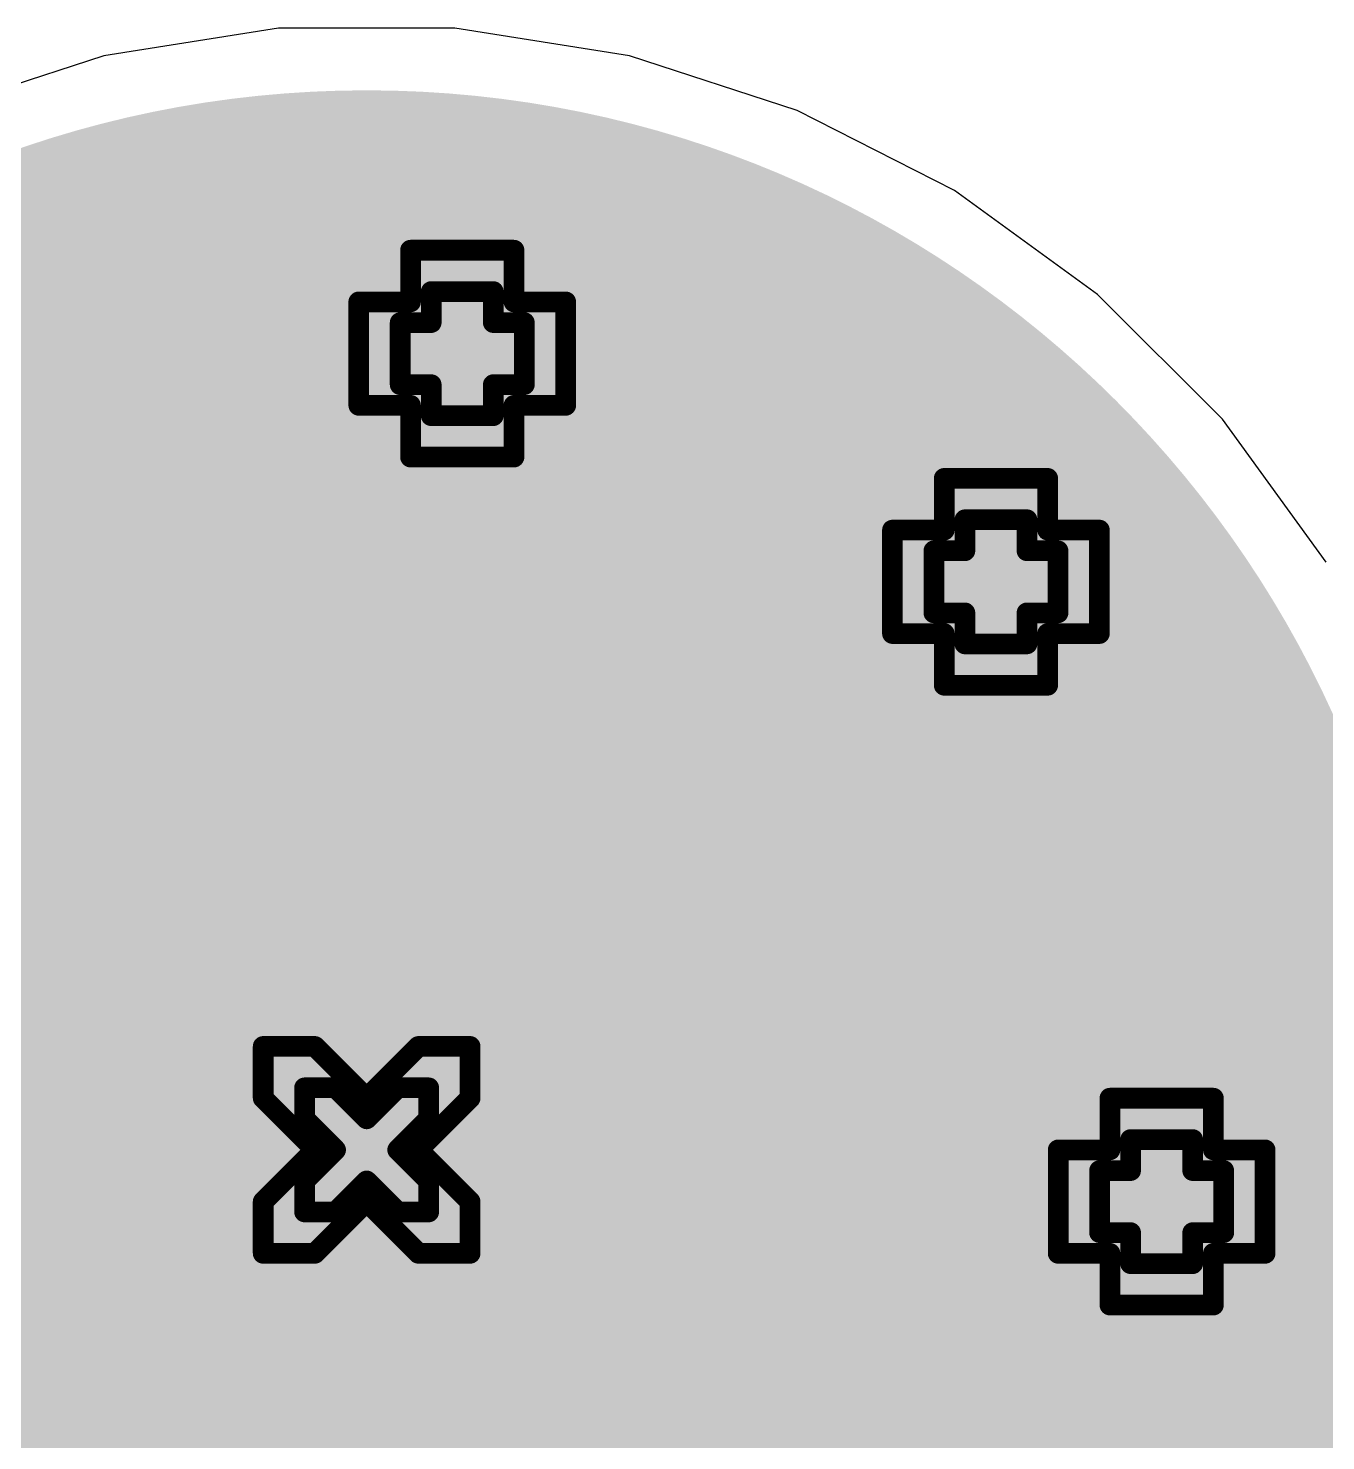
# Model space of a CAD drawing. Header units: inches. Extents: x -4 to 5258, y -4 to 5281.
# Drawn here: x -0.831 to 2.354, y -0.714 to 2.754 of the extents above; entities that cross this region are included whole.
import ezdxf

# ---------------------------------------------------------------- set-up
doc = ezdxf.new("R2010")
doc.units = ezdxf.units.IN
for name, color, linetype in [('Bottom Layer', 5, 'Continuous'), ('Bottom Solder', 6, 'Continuous'), ('Drill Drawing', 1, 'Continuous'), ('Layer 1', 16, 'Continuous'), ('Layer 2', 76, 'Continuous'), ('Multi-Layer', 9, 'Continuous'), ('Pad Holes', 156, 'Continuous'), ('Top Layer', 1, 'Continuous'), ('Top Solder', 216, 'Continuous'), ('Via Holes', 16, 'Continuous')]:
    doc.layers.add(name, color=color, linetype=linetype)

msp = doc.modelspace()

# ---------------------------------------------------------------- hatches: boundary and pattern name
at = {"layer": 'Bottom Layer'}
h = msp.add_hatch(color=5, dxfattribs=at)
edge = h.paths.add_edge_path()
edge.add_arc((0, 0), 2.5, 0, 360)
h = msp.add_hatch(color=5, dxfattribs=at)
edge = h.paths.add_edge_path()
edge.add_arc((0.2347, 1.9551), 0.3, 0, 360)
h = msp.add_hatch(color=5, dxfattribs=at)
edge = h.paths.add_edge_path()
edge.add_arc((1.5448, 1.3948), 0.3, 0, 360)
h = msp.add_hatch(color=5, dxfattribs=at)
edge = h.paths.add_edge_path()
edge.add_arc((1.9516, -0.127), 0.3, 0, 360)
at = {"layer": 'Bottom Solder'}
h = msp.add_hatch(color=6, dxfattribs=at)
edge = h.paths.add_edge_path()
edge.add_arc((0, 0), 2.6016, 0, 360)
h = msp.add_hatch(color=6, dxfattribs=at)
edge = h.paths.add_edge_path()
edge.add_arc((0.2347, 1.9551), 0.4016, 0, 360)
h = msp.add_hatch(color=6, dxfattribs=at)
edge = h.paths.add_edge_path()
edge.add_arc((1.5448, 1.3948), 0.4016, 0, 360)
h = msp.add_hatch(color=6, dxfattribs=at)
edge = h.paths.add_edge_path()
edge.add_arc((1.9516, -0.127), 0.4016, 0, 360)
at = {"layer": 'Layer 1'}
h = msp.add_hatch(color=16, dxfattribs=at)
edge = h.paths.add_edge_path()
edge.add_arc((0, 0), 2.5, 0, 360)
h = msp.add_hatch(color=16, dxfattribs=at)
edge = h.paths.add_edge_path()
edge.add_arc((0.2347, 1.9551), 0.3, 0, 360)
h = msp.add_hatch(color=16, dxfattribs=at)
edge = h.paths.add_edge_path()
edge.add_arc((1.5448, 1.3948), 0.3, 0, 360)
h = msp.add_hatch(color=16, dxfattribs=at)
edge = h.paths.add_edge_path()
edge.add_arc((1.9516, -0.127), 0.3, 0, 360)
at = {"layer": 'Layer 2'}
h = msp.add_hatch(color=76, dxfattribs=at)
edge = h.paths.add_edge_path()
edge.add_arc((0, 0), 2.5, 0, 360)
h = msp.add_hatch(color=76, dxfattribs=at)
edge = h.paths.add_edge_path()
edge.add_arc((0.2347, 1.9551), 0.3, 0, 360)
h = msp.add_hatch(color=76, dxfattribs=at)
edge = h.paths.add_edge_path()
edge.add_arc((1.5448, 1.3948), 0.3, 0, 360)
h = msp.add_hatch(color=76, dxfattribs=at)
edge = h.paths.add_edge_path()
edge.add_arc((1.9516, -0.127), 0.3, 0, 360)
at = {"layer": 'Multi-Layer'}
h = msp.add_hatch(color=9, dxfattribs=at)
edge = h.paths.add_edge_path()
edge.add_arc((0, 0), 2.5, 0, 360)
at = {"layer": 'Pad Holes'}
h = msp.add_hatch(color=7, dxfattribs=at)
edge = h.paths.add_edge_path()
edge.add_arc((0, 0), 1.55, 0, 360)
at = {"layer": 'Top Layer'}
h = msp.add_hatch(color=1, dxfattribs=at)
edge = h.paths.add_edge_path()
edge.add_arc((0, 0), 2.5, 0, 360)
h = msp.add_hatch(color=1, dxfattribs=at)
edge = h.paths.add_edge_path()
edge.add_arc((0.2347, 1.9551), 0.3, 0, 360)
h = msp.add_hatch(color=1, dxfattribs=at)
edge = h.paths.add_edge_path()
edge.add_arc((1.5448, 1.3948), 0.3, 0, 360)
h = msp.add_hatch(color=1, dxfattribs=at)
edge = h.paths.add_edge_path()
edge.add_arc((1.9516, -0.127), 0.3, 0, 360)
at = {"layer": 'Top Solder'}
h = msp.add_hatch(color=216, dxfattribs=at)
edge = h.paths.add_edge_path()
edge.add_arc((0, 0), 2.6016, 0, 360)
h = msp.add_hatch(color=216, dxfattribs=at)
edge = h.paths.add_edge_path()
edge.add_arc((0.2347, 1.9551), 0.4016, 0, 360)
h = msp.add_hatch(color=216, dxfattribs=at)
edge = h.paths.add_edge_path()
edge.add_arc((1.5448, 1.3948), 0.4016, 0, 360)
h = msp.add_hatch(color=216, dxfattribs=at)
edge = h.paths.add_edge_path()
edge.add_arc((1.9516, -0.127), 0.4016, 0, 360)
at = {"layer": 'Via Holes'}
h = msp.add_hatch(color=7, dxfattribs=at)
edge = h.paths.add_edge_path()
edge.add_arc((0.2347, 1.9551), 0.15, 0, 360)
h = msp.add_hatch(color=7, dxfattribs=at)
edge = h.paths.add_edge_path()
edge.add_arc((1.5448, 1.3948), 0.15, 0, 360)
h = msp.add_hatch(color=7, dxfattribs=at)
edge = h.paths.add_edge_path()
edge.add_arc((1.9516, -0.127), 0.15, 0, 360)

# ---------------------------------------------------------------- linework, layer by layer
at = {"layer": 'Drill Drawing'}
for points in [[(0.1077, 2.0821, 0.0508, 0.0508, 0), (0.1077, 2.2091, 0.0508, 0.0508, 0)], [(0.1077, 2.2091, 0.0508, 0.0508, 0), (0.3617, 2.2091, 0.0508, 0.0508, 0)], [(0.3617, 2.0821, 0.0508, 0.0508, 0), (0.3617, 2.2091, 0.0508, 0.0508, 0)], [(0.1585, 2.0313, 0.0508, 0.0508, 0), (0.1585, 2.1075, 0.0508, 0.0508, 0)], [(0.1585, 2.1075, 0.0508, 0.0508, 0), (0.3109, 2.1075, 0.0508, 0.0508, 0)], [(0.3109, 2.0313, 0.0508, 0.0508, 0), (0.3109, 2.1075, 0.0508, 0.0508, 0)], [(-0.0193, 1.8281, 0.0508, 0.0508, 0), (-0.0193, 2.0821, 0.0508, 0.0508, 0)], [(-0.0193, 2.0821, 0.0508, 0.0508, 0), (0.1077, 2.0821, 0.0508, 0.0508, 0)], [(0.3617, 2.0821, 0.0508, 0.0508, 0), (0.4887, 2.0821, 0.0508, 0.0508, 0)], [(0.4887, 1.8281, 0.0508, 0.0508, 0), (0.4887, 2.0821, 0.0508, 0.0508, 0)], [(0.0823, 1.8789, 0.0508, 0.0508, 0), (0.0823, 2.0313, 0.0508, 0.0508, 0)], [(0.0823, 2.0313, 0.0508, 0.0508, 0), (0.1585, 2.0313, 0.0508, 0.0508, 0)], [(0.3109, 2.0313, 0.0508, 0.0508, 0), (0.3871, 2.0313, 0.0508, 0.0508, 0)], [(0.3871, 1.8789, 0.0508, 0.0508, 0), (0.3871, 2.0313, 0.0508, 0.0508, 0)], [(0.0823, 1.8789, 0.0508, 0.0508, 0), (0.1585, 1.8789, 0.0508, 0.0508, 0)], [(0.1585, 1.8027, 0.0508, 0.0508, 0), (0.1585, 1.8789, 0.0508, 0.0508, 0)], [(0.3109, 1.8789, 0.0508, 0.0508, 0), (0.3871, 1.8789, 0.0508, 0.0508, 0)], [(0.3109, 1.8027, 0.0508, 0.0508, 0), (0.3109, 1.8789, 0.0508, 0.0508, 0)], [(-0.0193, 1.8281, 0.0508, 0.0508, 0), (0.1077, 1.8281, 0.0508, 0.0508, 0)], [(0.1077, 1.7011, 0.0508, 0.0508, 0), (0.1077, 1.8281, 0.0508, 0.0508, 0)], [(0.3617, 1.8281, 0.0508, 0.0508, 0), (0.4887, 1.8281, 0.0508, 0.0508, 0)], [(0.3617, 1.7011, 0.0508, 0.0508, 0), (0.3617, 1.8281, 0.0508, 0.0508, 0)], [(0.1585, 1.8027, 0.0508, 0.0508, 0), (0.3109, 1.8027, 0.0508, 0.0508, 0)], [(0.1077, 1.7011, 0.0508, 0.0508, 0), (0.3617, 1.7011, 0.0508, 0.0508, 0)], [(1.4178, 1.5218, 0.0508, 0.0508, 0), (1.4178, 1.6488, 0.0508, 0.0508, 0)], [(1.4178, 1.6488, 0.0508, 0.0508, 0), (1.6718, 1.6488, 0.0508, 0.0508, 0)], [(1.6718, 1.5218, 0.0508, 0.0508, 0), (1.6718, 1.6488, 0.0508, 0.0508, 0)], [(1.4686, 1.471, 0.0508, 0.0508, 0), (1.4686, 1.5472, 0.0508, 0.0508, 0)], [(1.4686, 1.5472, 0.0508, 0.0508, 0), (1.621, 1.5472, 0.0508, 0.0508, 0)], [(1.621, 1.471, 0.0508, 0.0508, 0), (1.621, 1.5472, 0.0508, 0.0508, 0)], [(1.2908, 1.2678, 0.0508, 0.0508, 0), (1.2908, 1.5218, 0.0508, 0.0508, 0)], [(1.2908, 1.5218, 0.0508, 0.0508, 0), (1.4178, 1.5218, 0.0508, 0.0508, 0)], [(1.6718, 1.5218, 0.0508, 0.0508, 0), (1.7988, 1.5218, 0.0508, 0.0508, 0)], [(1.7988, 1.2678, 0.0508, 0.0508, 0), (1.7988, 1.5218, 0.0508, 0.0508, 0)], [(1.3924, 1.3186, 0.0508, 0.0508, 0), (1.3924, 1.471, 0.0508, 0.0508, 0)], [(1.3924, 1.471, 0.0508, 0.0508, 0), (1.4686, 1.471, 0.0508, 0.0508, 0)], [(1.621, 1.471, 0.0508, 0.0508, 0), (1.6972, 1.471, 0.0508, 0.0508, 0)], [(1.6972, 1.3186, 0.0508, 0.0508, 0), (1.6972, 1.471, 0.0508, 0.0508, 0)], [(1.3924, 1.3186, 0.0508, 0.0508, 0), (1.4686, 1.3186, 0.0508, 0.0508, 0)], [(1.4686, 1.2424, 0.0508, 0.0508, 0), (1.4686, 1.3186, 0.0508, 0.0508, 0)], [(1.621, 1.3186, 0.0508, 0.0508, 0), (1.6972, 1.3186, 0.0508, 0.0508, 0)], [(1.621, 1.2424, 0.0508, 0.0508, 0), (1.621, 1.3186, 0.0508, 0.0508, 0)], [(1.2908, 1.2678, 0.0508, 0.0508, 0), (1.4178, 1.2678, 0.0508, 0.0508, 0)], [(1.4178, 1.1408, 0.0508, 0.0508, 0), (1.4178, 1.2678, 0.0508, 0.0508, 0)], [(1.6718, 1.2678, 0.0508, 0.0508, 0), (1.7988, 1.2678, 0.0508, 0.0508, 0)], [(1.6718, 1.1408, 0.0508, 0.0508, 0), (1.6718, 1.2678, 0.0508, 0.0508, 0)], [(1.4686, 1.2424, 0.0508, 0.0508, 0), (1.621, 1.2424, 0.0508, 0.0508, 0)], [(1.4178, 1.1408, 0.0508, 0.0508, 0), (1.6718, 1.1408, 0.0508, 0.0508, 0)], [(-0.254, 0.127, 0.0508, 0.0508, 0), (-0.254, 0.254, 0.0508, 0.0508, 0)], [(-0.254, 0.254, 0.0508, 0.0508, 0), (-0.127, 0.254, 0.0508, 0.0508, 0)], [(-0.127, 0.254, 0.0508, 0.0508, 0), (0, 0.127, 0.0508, 0.0508, 0)], [(0, 0.127, 0.0508, 0.0508, 0), (0.127, 0.254, 0.0508, 0.0508, 0)], [(0.127, 0.254, 0.0508, 0.0508, 0), (0.254, 0.254, 0.0508, 0.0508, 0)], [(0.254, 0.127, 0.0508, 0.0508, 0), (0.254, 0.254, 0.0508, 0.0508, 0)], [(-0.1524, 0.0762, 0.0508, 0.0508, 0), (-0.1524, 0.1524, 0.0508, 0.0508, 0)], [(-0.1524, 0.1524, 0.0508, 0.0508, 0), (-0.0762, 0.1524, 0.0508, 0.0508, 0)], [(-0.0762, 0.1524, 0.0508, 0.0508, 0), (0, 0.0762, 0.0508, 0.0508, 0)], [(0, 0.0762, 0.0508, 0.0508, 0), (0.0762, 0.1524, 0.0508, 0.0508, 0)], [(0.0762, 0.1524, 0.0508, 0.0508, 0), (0.1524, 0.1524, 0.0508, 0.0508, 0)], [(0.1524, 0.0762, 0.0508, 0.0508, 0), (0.1524, 0.1524, 0.0508, 0.0508, 0)], [(-0.254, 0.127, 0.0508, 0.0508, 0), (-0.127, 0, 0.0508, 0.0508, 0)], [(0.127, 0, 0.0508, 0.0508, 0), (0.254, 0.127, 0.0508, 0.0508, 0)], [(1.8246, 0, 0.0508, 0.0508, 0), (1.8246, 0.127, 0.0508, 0.0508, 0)], [(1.8246, 0.127, 0.0508, 0.0508, 0), (2.0786, 0.127, 0.0508, 0.0508, 0)], [(2.0786, 0, 0.0508, 0.0508, 0), (2.0786, 0.127, 0.0508, 0.0508, 0)], [(-0.1524, 0.0762, 0.0508, 0.0508, 0), (-0.0762, 0, 0.0508, 0.0508, 0)], [(0.0762, 0, 0.0508, 0.0508, 0), (0.1524, 0.0762, 0.0508, 0.0508, 0)], [(1.8754, -0.0508, 0.0508, 0.0508, 0), (1.8754, 0.0254, 0.0508, 0.0508, 0)], [(1.8754, 0.0254, 0.0508, 0.0508, 0), (2.0278, 0.0254, 0.0508, 0.0508, 0)], [(2.0278, -0.0508, 0.0508, 0.0508, 0), (2.0278, 0.0254, 0.0508, 0.0508, 0)], [(-0.254, -0.127, 0.0508, 0.0508, 0), (-0.127, 0, 0.0508, 0.0508, 0)], [(-0.1524, -0.0762, 0.0508, 0.0508, 0), (-0.0762, 0, 0.0508, 0.0508, 0)], [(0.0762, 0, 0.0508, 0.0508, 0), (0.1524, -0.0762, 0.0508, 0.0508, 0)], [(0.127, 0, 0.0508, 0.0508, 0), (0.254, -0.127, 0.0508, 0.0508, 0)], [(1.6976, -0.254, 0.0508, 0.0508, 0), (1.6976, 0, 0.0508, 0.0508, 0)], [(1.6976, 0, 0.0508, 0.0508, 0), (1.8246, 0, 0.0508, 0.0508, 0)], [(2.0786, 0, 0.0508, 0.0508, 0), (2.2056, 0, 0.0508, 0.0508, 0)], [(2.2056, -0.254, 0.0508, 0.0508, 0), (2.2056, 0, 0.0508, 0.0508, 0)], [(1.7992, -0.2032, 0.0508, 0.0508, 0), (1.7992, -0.0508, 0.0508, 0.0508, 0)], [(1.7992, -0.0508, 0.0508, 0.0508, 0), (1.8754, -0.0508, 0.0508, 0.0508, 0)], [(2.0278, -0.0508, 0.0508, 0.0508, 0), (2.104, -0.0508, 0.0508, 0.0508, 0)], [(2.104, -0.2032, 0.0508, 0.0508, 0), (2.104, -0.0508, 0.0508, 0.0508, 0)], [(-0.1524, -0.1524, 0.0508, 0.0508, 0), (-0.1524, -0.0762, 0.0508, 0.0508, 0)], [(-0.0762, -0.1524, 0.0508, 0.0508, 0), (0, -0.0762, 0.0508, 0.0508, 0)], [(0, -0.0762, 0.0508, 0.0508, 0), (0.0762, -0.1524, 0.0508, 0.0508, 0)], [(0.1524, -0.1524, 0.0508, 0.0508, 0), (0.1524, -0.0762, 0.0508, 0.0508, 0)], [(-0.254, -0.254, 0.0508, 0.0508, 0), (-0.254, -0.127, 0.0508, 0.0508, 0)], [(-0.127, -0.254, 0.0508, 0.0508, 0), (0, -0.127, 0.0508, 0.0508, 0)], [(0, -0.127, 0.0508, 0.0508, 0), (0.127, -0.254, 0.0508, 0.0508, 0)], [(0.254, -0.254, 0.0508, 0.0508, 0), (0.254, -0.127, 0.0508, 0.0508, 0)], [(-0.1524, -0.1524, 0.0508, 0.0508, 0), (-0.0762, -0.1524, 0.0508, 0.0508, 0)], [(0.0762, -0.1524, 0.0508, 0.0508, 0), (0.1524, -0.1524, 0.0508, 0.0508, 0)], [(1.7992, -0.2032, 0.0508, 0.0508, 0), (1.8754, -0.2032, 0.0508, 0.0508, 0)], [(1.8754, -0.2794, 0.0508, 0.0508, 0), (1.8754, -0.2032, 0.0508, 0.0508, 0)], [(2.0278, -0.2032, 0.0508, 0.0508, 0), (2.104, -0.2032, 0.0508, 0.0508, 0)], [(2.0278, -0.2794, 0.0508, 0.0508, 0), (2.0278, -0.2032, 0.0508, 0.0508, 0)], [(-0.254, -0.254, 0.0508, 0.0508, 0), (-0.127, -0.254, 0.0508, 0.0508, 0)], [(0.127, -0.254, 0.0508, 0.0508, 0), (0.254, -0.254, 0.0508, 0.0508, 0)], [(1.6976, -0.254, 0.0508, 0.0508, 0), (1.8246, -0.254, 0.0508, 0.0508, 0)], [(1.8246, -0.381, 0.0508, 0.0508, 0), (1.8246, -0.254, 0.0508, 0.0508, 0)], [(2.0786, -0.254, 0.0508, 0.0508, 0), (2.2056, -0.254, 0.0508, 0.0508, 0)], [(2.0786, -0.381, 0.0508, 0.0508, 0), (2.0786, -0.254, 0.0508, 0.0508, 0)], [(1.8754, -0.2794, 0.0508, 0.0508, 0), (2.0278, -0.2794, 0.0508, 0.0508, 0)], [(1.8246, -0.381, 0.0508, 0.0508, 0), (2.0786, -0.381, 0.0508, 0.0508, 0)]]:
    msp.add_lwpolyline(points, format="xyseb", dxfattribs=at)
for points in [[(0.095, 2.2091, 0.0254, 0.0254, 1), (0.1204, 2.2091, 0.0254, 0.0254, 1)], [(0.095, 2.2091, 0.0254, 0.0254, 1), (0.1204, 2.2091, 0.0254, 0.0254, 1)], [(0.349, 2.2091, 0.0254, 0.0254, 1), (0.3744, 2.2091, 0.0254, 0.0254, 1)], [(0.349, 2.2091, 0.0254, 0.0254, 1), (0.3744, 2.2091, 0.0254, 0.0254, 1)], [(0.1458, 2.1075, 0.0254, 0.0254, 1), (0.1712, 2.1075, 0.0254, 0.0254, 1)], [(0.1458, 2.1075, 0.0254, 0.0254, 1), (0.1712, 2.1075, 0.0254, 0.0254, 1)], [(0.2982, 2.1075, 0.0254, 0.0254, 1), (0.3236, 2.1075, 0.0254, 0.0254, 1)], [(0.2982, 2.1075, 0.0254, 0.0254, 1), (0.3236, 2.1075, 0.0254, 0.0254, 1)], [(-0.032, 2.0821, 0.0254, 0.0254, 1), (-0.0066, 2.0821, 0.0254, 0.0254, 1)], [(-0.032, 2.0821, 0.0254, 0.0254, 1), (-0.0066, 2.0821, 0.0254, 0.0254, 1)], [(0.095, 2.0821, 0.0254, 0.0254, 1), (0.1204, 2.0821, 0.0254, 0.0254, 1)], [(0.095, 2.0821, 0.0254, 0.0254, 1), (0.1204, 2.0821, 0.0254, 0.0254, 1)], [(0.349, 2.0821, 0.0254, 0.0254, 1), (0.3744, 2.0821, 0.0254, 0.0254, 1)], [(0.349, 2.0821, 0.0254, 0.0254, 1), (0.3744, 2.0821, 0.0254, 0.0254, 1)], [(0.476, 2.0821, 0.0254, 0.0254, 1), (0.5014, 2.0821, 0.0254, 0.0254, 1)], [(0.476, 2.0821, 0.0254, 0.0254, 1), (0.5014, 2.0821, 0.0254, 0.0254, 1)], [(0.0696, 2.0313, 0.0254, 0.0254, 1), (0.095, 2.0313, 0.0254, 0.0254, 1)], [(0.0696, 2.0313, 0.0254, 0.0254, 1), (0.095, 2.0313, 0.0254, 0.0254, 1)], [(0.1458, 2.0313, 0.0254, 0.0254, 1), (0.1712, 2.0313, 0.0254, 0.0254, 1)], [(0.1458, 2.0313, 0.0254, 0.0254, 1), (0.1712, 2.0313, 0.0254, 0.0254, 1)], [(0.2982, 2.0313, 0.0254, 0.0254, 1), (0.3236, 2.0313, 0.0254, 0.0254, 1)], [(0.2982, 2.0313, 0.0254, 0.0254, 1), (0.3236, 2.0313, 0.0254, 0.0254, 1)], [(0.3744, 2.0313, 0.0254, 0.0254, 1), (0.3998, 2.0313, 0.0254, 0.0254, 1)], [(0.3744, 2.0313, 0.0254, 0.0254, 1), (0.3998, 2.0313, 0.0254, 0.0254, 1)], [(0.0696, 1.8789, 0.0254, 0.0254, 1), (0.095, 1.8789, 0.0254, 0.0254, 1)], [(0.0696, 1.8789, 0.0254, 0.0254, 1), (0.095, 1.8789, 0.0254, 0.0254, 1)], [(0.1458, 1.8789, 0.0254, 0.0254, 1), (0.1712, 1.8789, 0.0254, 0.0254, 1)], [(0.1458, 1.8789, 0.0254, 0.0254, 1), (0.1712, 1.8789, 0.0254, 0.0254, 1)], [(0.2982, 1.8789, 0.0254, 0.0254, 1), (0.3236, 1.8789, 0.0254, 0.0254, 1)], [(0.2982, 1.8789, 0.0254, 0.0254, 1), (0.3236, 1.8789, 0.0254, 0.0254, 1)], [(0.3744, 1.8789, 0.0254, 0.0254, 1), (0.3998, 1.8789, 0.0254, 0.0254, 1)], [(0.3744, 1.8789, 0.0254, 0.0254, 1), (0.3998, 1.8789, 0.0254, 0.0254, 1)], [(-0.032, 1.8281, 0.0254, 0.0254, 1), (-0.0066, 1.8281, 0.0254, 0.0254, 1)], [(-0.032, 1.8281, 0.0254, 0.0254, 1), (-0.0066, 1.8281, 0.0254, 0.0254, 1)], [(0.095, 1.8281, 0.0254, 0.0254, 1), (0.1204, 1.8281, 0.0254, 0.0254, 1)], [(0.095, 1.8281, 0.0254, 0.0254, 1), (0.1204, 1.8281, 0.0254, 0.0254, 1)], [(0.349, 1.8281, 0.0254, 0.0254, 1), (0.3744, 1.8281, 0.0254, 0.0254, 1)], [(0.349, 1.8281, 0.0254, 0.0254, 1), (0.3744, 1.8281, 0.0254, 0.0254, 1)], [(0.476, 1.8281, 0.0254, 0.0254, 1), (0.5014, 1.8281, 0.0254, 0.0254, 1)], [(0.476, 1.8281, 0.0254, 0.0254, 1), (0.5014, 1.8281, 0.0254, 0.0254, 1)], [(0.1458, 1.8027, 0.0254, 0.0254, 1), (0.1712, 1.8027, 0.0254, 0.0254, 1)], [(0.1458, 1.8027, 0.0254, 0.0254, 1), (0.1712, 1.8027, 0.0254, 0.0254, 1)], [(0.2982, 1.8027, 0.0254, 0.0254, 1), (0.3236, 1.8027, 0.0254, 0.0254, 1)], [(0.2982, 1.8027, 0.0254, 0.0254, 1), (0.3236, 1.8027, 0.0254, 0.0254, 1)], [(0.095, 1.7011, 0.0254, 0.0254, 1), (0.1204, 1.7011, 0.0254, 0.0254, 1)], [(0.095, 1.7011, 0.0254, 0.0254, 1), (0.1204, 1.7011, 0.0254, 0.0254, 1)], [(0.349, 1.7011, 0.0254, 0.0254, 1), (0.3744, 1.7011, 0.0254, 0.0254, 1)], [(0.349, 1.7011, 0.0254, 0.0254, 1), (0.3744, 1.7011, 0.0254, 0.0254, 1)], [(1.4051, 1.6488, 0.0254, 0.0254, 1), (1.4305, 1.6488, 0.0254, 0.0254, 1)], [(1.4051, 1.6488, 0.0254, 0.0254, 1), (1.4305, 1.6488, 0.0254, 0.0254, 1)], [(1.6591, 1.6488, 0.0254, 0.0254, 1), (1.6845, 1.6488, 0.0254, 0.0254, 1)], [(1.6591, 1.6488, 0.0254, 0.0254, 1), (1.6845, 1.6488, 0.0254, 0.0254, 1)], [(1.4559, 1.5472, 0.0254, 0.0254, 1), (1.4813, 1.5472, 0.0254, 0.0254, 1)], [(1.4559, 1.5472, 0.0254, 0.0254, 1), (1.4813, 1.5472, 0.0254, 0.0254, 1)], [(1.6083, 1.5472, 0.0254, 0.0254, 1), (1.6337, 1.5472, 0.0254, 0.0254, 1)], [(1.6083, 1.5472, 0.0254, 0.0254, 1), (1.6337, 1.5472, 0.0254, 0.0254, 1)], [(1.2781, 1.5218, 0.0254, 0.0254, 1), (1.3035, 1.5218, 0.0254, 0.0254, 1)], [(1.2781, 1.5218, 0.0254, 0.0254, 1), (1.3035, 1.5218, 0.0254, 0.0254, 1)], [(1.4051, 1.5218, 0.0254, 0.0254, 1), (1.4305, 1.5218, 0.0254, 0.0254, 1)], [(1.4051, 1.5218, 0.0254, 0.0254, 1), (1.4305, 1.5218, 0.0254, 0.0254, 1)], [(1.6591, 1.5218, 0.0254, 0.0254, 1), (1.6845, 1.5218, 0.0254, 0.0254, 1)], [(1.6591, 1.5218, 0.0254, 0.0254, 1), (1.6845, 1.5218, 0.0254, 0.0254, 1)], [(1.7861, 1.5218, 0.0254, 0.0254, 1), (1.8115, 1.5218, 0.0254, 0.0254, 1)], [(1.7861, 1.5218, 0.0254, 0.0254, 1), (1.8115, 1.5218, 0.0254, 0.0254, 1)], [(1.3797, 1.471, 0.0254, 0.0254, 1), (1.4051, 1.471, 0.0254, 0.0254, 1)], [(1.3797, 1.471, 0.0254, 0.0254, 1), (1.4051, 1.471, 0.0254, 0.0254, 1)], [(1.4559, 1.471, 0.0254, 0.0254, 1), (1.4813, 1.471, 0.0254, 0.0254, 1)], [(1.4559, 1.471, 0.0254, 0.0254, 1), (1.4813, 1.471, 0.0254, 0.0254, 1)], [(1.6083, 1.471, 0.0254, 0.0254, 1), (1.6337, 1.471, 0.0254, 0.0254, 1)], [(1.6083, 1.471, 0.0254, 0.0254, 1), (1.6337, 1.471, 0.0254, 0.0254, 1)], [(1.6845, 1.471, 0.0254, 0.0254, 1), (1.7099, 1.471, 0.0254, 0.0254, 1)], [(1.6845, 1.471, 0.0254, 0.0254, 1), (1.7099, 1.471, 0.0254, 0.0254, 1)], [(1.3797, 1.3186, 0.0254, 0.0254, 1), (1.4051, 1.3186, 0.0254, 0.0254, 1)], [(1.3797, 1.3186, 0.0254, 0.0254, 1), (1.4051, 1.3186, 0.0254, 0.0254, 1)], [(1.4559, 1.3186, 0.0254, 0.0254, 1), (1.4813, 1.3186, 0.0254, 0.0254, 1)], [(1.4559, 1.3186, 0.0254, 0.0254, 1), (1.4813, 1.3186, 0.0254, 0.0254, 1)], [(1.6083, 1.3186, 0.0254, 0.0254, 1), (1.6337, 1.3186, 0.0254, 0.0254, 1)], [(1.6083, 1.3186, 0.0254, 0.0254, 1), (1.6337, 1.3186, 0.0254, 0.0254, 1)], [(1.6845, 1.3186, 0.0254, 0.0254, 1), (1.7099, 1.3186, 0.0254, 0.0254, 1)], [(1.6845, 1.3186, 0.0254, 0.0254, 1), (1.7099, 1.3186, 0.0254, 0.0254, 1)], [(1.2781, 1.2678, 0.0254, 0.0254, 1), (1.3035, 1.2678, 0.0254, 0.0254, 1)], [(1.2781, 1.2678, 0.0254, 0.0254, 1), (1.3035, 1.2678, 0.0254, 0.0254, 1)], [(1.4051, 1.2678, 0.0254, 0.0254, 1), (1.4305, 1.2678, 0.0254, 0.0254, 1)], [(1.4051, 1.2678, 0.0254, 0.0254, 1), (1.4305, 1.2678, 0.0254, 0.0254, 1)], [(1.6591, 1.2678, 0.0254, 0.0254, 1), (1.6845, 1.2678, 0.0254, 0.0254, 1)], [(1.6591, 1.2678, 0.0254, 0.0254, 1), (1.6845, 1.2678, 0.0254, 0.0254, 1)], [(1.7861, 1.2678, 0.0254, 0.0254, 1), (1.8115, 1.2678, 0.0254, 0.0254, 1)], [(1.7861, 1.2678, 0.0254, 0.0254, 1), (1.8115, 1.2678, 0.0254, 0.0254, 1)], [(1.4559, 1.2424, 0.0254, 0.0254, 1), (1.4813, 1.2424, 0.0254, 0.0254, 1)], [(1.4559, 1.2424, 0.0254, 0.0254, 1), (1.4813, 1.2424, 0.0254, 0.0254, 1)], [(1.6083, 1.2424, 0.0254, 0.0254, 1), (1.6337, 1.2424, 0.0254, 0.0254, 1)], [(1.6083, 1.2424, 0.0254, 0.0254, 1), (1.6337, 1.2424, 0.0254, 0.0254, 1)], [(1.4051, 1.1408, 0.0254, 0.0254, 1), (1.4305, 1.1408, 0.0254, 0.0254, 1)], [(1.4051, 1.1408, 0.0254, 0.0254, 1), (1.4305, 1.1408, 0.0254, 0.0254, 1)], [(1.6591, 1.1408, 0.0254, 0.0254, 1), (1.6845, 1.1408, 0.0254, 0.0254, 1)], [(1.6591, 1.1408, 0.0254, 0.0254, 1), (1.6845, 1.1408, 0.0254, 0.0254, 1)], [(-0.2667, 0.254, 0.0254, 0.0254, 1), (-0.2413, 0.254, 0.0254, 0.0254, 1)], [(-0.2667, 0.254, 0.0254, 0.0254, 1), (-0.2413, 0.254, 0.0254, 0.0254, 1)], [(-0.1397, 0.254, 0.0254, 0.0254, 1), (-0.1143, 0.254, 0.0254, 0.0254, 1)], [(-0.1397, 0.254, 0.0254, 0.0254, 1), (-0.1143, 0.254, 0.0254, 0.0254, 1)], [(0.1143, 0.254, 0.0254, 0.0254, 1), (0.1397, 0.254, 0.0254, 0.0254, 1)], [(0.1143, 0.254, 0.0254, 0.0254, 1), (0.1397, 0.254, 0.0254, 0.0254, 1)], [(0.2413, 0.254, 0.0254, 0.0254, 1), (0.2667, 0.254, 0.0254, 0.0254, 1)], [(0.2413, 0.254, 0.0254, 0.0254, 1), (0.2667, 0.254, 0.0254, 0.0254, 1)], [(-0.1651, 0.1524, 0.0254, 0.0254, 1), (-0.1397, 0.1524, 0.0254, 0.0254, 1)], [(-0.1651, 0.1524, 0.0254, 0.0254, 1), (-0.1397, 0.1524, 0.0254, 0.0254, 1)], [(-0.0889, 0.1524, 0.0254, 0.0254, 1), (-0.0635, 0.1524, 0.0254, 0.0254, 1)], [(-0.0889, 0.1524, 0.0254, 0.0254, 1), (-0.0635, 0.1524, 0.0254, 0.0254, 1)], [(0.0635, 0.1524, 0.0254, 0.0254, 1), (0.0889, 0.1524, 0.0254, 0.0254, 1)], [(0.0635, 0.1524, 0.0254, 0.0254, 1), (0.0889, 0.1524, 0.0254, 0.0254, 1)], [(0.1397, 0.1524, 0.0254, 0.0254, 1), (0.1651, 0.1524, 0.0254, 0.0254, 1)], [(0.1397, 0.1524, 0.0254, 0.0254, 1), (0.1651, 0.1524, 0.0254, 0.0254, 1)], [(-0.2667, 0.127, 0.0254, 0.0254, 1), (-0.2413, 0.127, 0.0254, 0.0254, 1)], [(-0.2667, 0.127, 0.0254, 0.0254, 1), (-0.2413, 0.127, 0.0254, 0.0254, 1)], [(-0.0127, 0.127, 0.0254, 0.0254, 1), (0.0127, 0.127, 0.0254, 0.0254, 1)], [(-0.0127, 0.127, 0.0254, 0.0254, 1), (0.0127, 0.127, 0.0254, 0.0254, 1)], [(0.2413, 0.127, 0.0254, 0.0254, 1), (0.2667, 0.127, 0.0254, 0.0254, 1)], [(0.2413, 0.127, 0.0254, 0.0254, 1), (0.2667, 0.127, 0.0254, 0.0254, 1)], [(1.8119, 0.127, 0.0254, 0.0254, 1), (1.8373, 0.127, 0.0254, 0.0254, 1)], [(1.8119, 0.127, 0.0254, 0.0254, 1), (1.8373, 0.127, 0.0254, 0.0254, 1)], [(2.0659, 0.127, 0.0254, 0.0254, 1), (2.0913, 0.127, 0.0254, 0.0254, 1)], [(2.0659, 0.127, 0.0254, 0.0254, 1), (2.0913, 0.127, 0.0254, 0.0254, 1)], [(-0.1651, 0.0762, 0.0254, 0.0254, 1), (-0.1397, 0.0762, 0.0254, 0.0254, 1)], [(-0.1651, 0.0762, 0.0254, 0.0254, 1), (-0.1397, 0.0762, 0.0254, 0.0254, 1)], [(-0.0127, 0.0762, 0.0254, 0.0254, 1), (0.0127, 0.0762, 0.0254, 0.0254, 1)], [(-0.0127, 0.0762, 0.0254, 0.0254, 1), (0.0127, 0.0762, 0.0254, 0.0254, 1)], [(0.1397, 0.0762, 0.0254, 0.0254, 1), (0.1651, 0.0762, 0.0254, 0.0254, 1)], [(0.1397, 0.0762, 0.0254, 0.0254, 1), (0.1651, 0.0762, 0.0254, 0.0254, 1)], [(1.8627, 0.0254, 0.0254, 0.0254, 1), (1.8881, 0.0254, 0.0254, 0.0254, 1)], [(1.8627, 0.0254, 0.0254, 0.0254, 1), (1.8881, 0.0254, 0.0254, 0.0254, 1)], [(2.0151, 0.0254, 0.0254, 0.0254, 1), (2.0405, 0.0254, 0.0254, 0.0254, 1)], [(2.0151, 0.0254, 0.0254, 0.0254, 1), (2.0405, 0.0254, 0.0254, 0.0254, 1)], [(-0.1397, 0, 0.0254, 0.0254, 1), (-0.1143, 0, 0.0254, 0.0254, 1)], [(-0.1397, 0, 0.0254, 0.0254, 1), (-0.1143, 0, 0.0254, 0.0254, 1)], [(-0.0889, 0, 0.0254, 0.0254, 1), (-0.0635, 0, 0.0254, 0.0254, 1)], [(-0.0889, 0, 0.0254, 0.0254, 1), (-0.0635, 0, 0.0254, 0.0254, 1)], [(0.0635, 0, 0.0254, 0.0254, 1), (0.0889, 0, 0.0254, 0.0254, 1)], [(0.0635, 0, 0.0254, 0.0254, 1), (0.0889, 0, 0.0254, 0.0254, 1)], [(0.1143, 0, 0.0254, 0.0254, 1), (0.1397, 0, 0.0254, 0.0254, 1)], [(0.1143, 0, 0.0254, 0.0254, 1), (0.1397, 0, 0.0254, 0.0254, 1)], [(1.6849, 0, 0.0254, 0.0254, 1), (1.7103, 0, 0.0254, 0.0254, 1)], [(1.6849, 0, 0.0254, 0.0254, 1), (1.7103, 0, 0.0254, 0.0254, 1)], [(1.8119, 0, 0.0254, 0.0254, 1), (1.8373, 0, 0.0254, 0.0254, 1)], [(1.8119, 0, 0.0254, 0.0254, 1), (1.8373, 0, 0.0254, 0.0254, 1)], [(2.0659, 0, 0.0254, 0.0254, 1), (2.0913, 0, 0.0254, 0.0254, 1)], [(2.0659, 0, 0.0254, 0.0254, 1), (2.0913, 0, 0.0254, 0.0254, 1)], [(2.1929, 0, 0.0254, 0.0254, 1), (2.2183, 0, 0.0254, 0.0254, 1)], [(2.1929, 0, 0.0254, 0.0254, 1), (2.2183, 0, 0.0254, 0.0254, 1)], [(1.7865, -0.0508, 0.0254, 0.0254, 1), (1.8119, -0.0508, 0.0254, 0.0254, 1)], [(1.7865, -0.0508, 0.0254, 0.0254, 1), (1.8119, -0.0508, 0.0254, 0.0254, 1)], [(1.8627, -0.0508, 0.0254, 0.0254, 1), (1.8881, -0.0508, 0.0254, 0.0254, 1)], [(1.8627, -0.0508, 0.0254, 0.0254, 1), (1.8881, -0.0508, 0.0254, 0.0254, 1)], [(2.0151, -0.0508, 0.0254, 0.0254, 1), (2.0405, -0.0508, 0.0254, 0.0254, 1)], [(2.0151, -0.0508, 0.0254, 0.0254, 1), (2.0405, -0.0508, 0.0254, 0.0254, 1)], [(2.0913, -0.0508, 0.0254, 0.0254, 1), (2.1167, -0.0508, 0.0254, 0.0254, 1)], [(2.0913, -0.0508, 0.0254, 0.0254, 1), (2.1167, -0.0508, 0.0254, 0.0254, 1)], [(-0.1651, -0.0762, 0.0254, 0.0254, 1), (-0.1397, -0.0762, 0.0254, 0.0254, 1)], [(-0.1651, -0.0762, 0.0254, 0.0254, 1), (-0.1397, -0.0762, 0.0254, 0.0254, 1)], [(-0.0127, -0.0762, 0.0254, 0.0254, 1), (0.0127, -0.0762, 0.0254, 0.0254, 1)], [(-0.0127, -0.0762, 0.0254, 0.0254, 1), (0.0127, -0.0762, 0.0254, 0.0254, 1)], [(0.1397, -0.0762, 0.0254, 0.0254, 1), (0.1651, -0.0762, 0.0254, 0.0254, 1)], [(0.1397, -0.0762, 0.0254, 0.0254, 1), (0.1651, -0.0762, 0.0254, 0.0254, 1)], [(-0.2667, -0.127, 0.0254, 0.0254, 1), (-0.2413, -0.127, 0.0254, 0.0254, 1)], [(-0.2667, -0.127, 0.0254, 0.0254, 1), (-0.2413, -0.127, 0.0254, 0.0254, 1)], [(-0.0127, -0.127, 0.0254, 0.0254, 1), (0.0127, -0.127, 0.0254, 0.0254, 1)], [(-0.0127, -0.127, 0.0254, 0.0254, 1), (0.0127, -0.127, 0.0254, 0.0254, 1)], [(0.2413, -0.127, 0.0254, 0.0254, 1), (0.2667, -0.127, 0.0254, 0.0254, 1)], [(0.2413, -0.127, 0.0254, 0.0254, 1), (0.2667, -0.127, 0.0254, 0.0254, 1)], [(-0.1651, -0.1524, 0.0254, 0.0254, 1), (-0.1397, -0.1524, 0.0254, 0.0254, 1)], [(-0.1651, -0.1524, 0.0254, 0.0254, 1), (-0.1397, -0.1524, 0.0254, 0.0254, 1)], [(-0.0889, -0.1524, 0.0254, 0.0254, 1), (-0.0635, -0.1524, 0.0254, 0.0254, 1)], [(-0.0889, -0.1524, 0.0254, 0.0254, 1), (-0.0635, -0.1524, 0.0254, 0.0254, 1)], [(0.0635, -0.1524, 0.0254, 0.0254, 1), (0.0889, -0.1524, 0.0254, 0.0254, 1)], [(0.0635, -0.1524, 0.0254, 0.0254, 1), (0.0889, -0.1524, 0.0254, 0.0254, 1)], [(0.1397, -0.1524, 0.0254, 0.0254, 1), (0.1651, -0.1524, 0.0254, 0.0254, 1)], [(0.1397, -0.1524, 0.0254, 0.0254, 1), (0.1651, -0.1524, 0.0254, 0.0254, 1)], [(1.7865, -0.2032, 0.0254, 0.0254, 1), (1.8119, -0.2032, 0.0254, 0.0254, 1)], [(1.7865, -0.2032, 0.0254, 0.0254, 1), (1.8119, -0.2032, 0.0254, 0.0254, 1)], [(1.8627, -0.2032, 0.0254, 0.0254, 1), (1.8881, -0.2032, 0.0254, 0.0254, 1)], [(1.8627, -0.2032, 0.0254, 0.0254, 1), (1.8881, -0.2032, 0.0254, 0.0254, 1)], [(2.0151, -0.2032, 0.0254, 0.0254, 1), (2.0405, -0.2032, 0.0254, 0.0254, 1)], [(2.0151, -0.2032, 0.0254, 0.0254, 1), (2.0405, -0.2032, 0.0254, 0.0254, 1)], [(2.0913, -0.2032, 0.0254, 0.0254, 1), (2.1167, -0.2032, 0.0254, 0.0254, 1)], [(2.0913, -0.2032, 0.0254, 0.0254, 1), (2.1167, -0.2032, 0.0254, 0.0254, 1)], [(-0.2667, -0.254, 0.0254, 0.0254, 1), (-0.2413, -0.254, 0.0254, 0.0254, 1)], [(-0.2667, -0.254, 0.0254, 0.0254, 1), (-0.2413, -0.254, 0.0254, 0.0254, 1)], [(-0.1397, -0.254, 0.0254, 0.0254, 1), (-0.1143, -0.254, 0.0254, 0.0254, 1)], [(-0.1397, -0.254, 0.0254, 0.0254, 1), (-0.1143, -0.254, 0.0254, 0.0254, 1)], [(0.1143, -0.254, 0.0254, 0.0254, 1), (0.1397, -0.254, 0.0254, 0.0254, 1)], [(0.1143, -0.254, 0.0254, 0.0254, 1), (0.1397, -0.254, 0.0254, 0.0254, 1)], [(0.2413, -0.254, 0.0254, 0.0254, 1), (0.2667, -0.254, 0.0254, 0.0254, 1)], [(0.2413, -0.254, 0.0254, 0.0254, 1), (0.2667, -0.254, 0.0254, 0.0254, 1)], [(1.6849, -0.254, 0.0254, 0.0254, 1), (1.7103, -0.254, 0.0254, 0.0254, 1)], [(1.6849, -0.254, 0.0254, 0.0254, 1), (1.7103, -0.254, 0.0254, 0.0254, 1)], [(1.8119, -0.254, 0.0254, 0.0254, 1), (1.8373, -0.254, 0.0254, 0.0254, 1)], [(1.8119, -0.254, 0.0254, 0.0254, 1), (1.8373, -0.254, 0.0254, 0.0254, 1)], [(2.0659, -0.254, 0.0254, 0.0254, 1), (2.0913, -0.254, 0.0254, 0.0254, 1)], [(2.0659, -0.254, 0.0254, 0.0254, 1), (2.0913, -0.254, 0.0254, 0.0254, 1)], [(2.1929, -0.254, 0.0254, 0.0254, 1), (2.2183, -0.254, 0.0254, 0.0254, 1)], [(2.1929, -0.254, 0.0254, 0.0254, 1), (2.2183, -0.254, 0.0254, 0.0254, 1)], [(1.8627, -0.2794, 0.0254, 0.0254, 1), (1.8881, -0.2794, 0.0254, 0.0254, 1)], [(1.8627, -0.2794, 0.0254, 0.0254, 1), (1.8881, -0.2794, 0.0254, 0.0254, 1)], [(2.0151, -0.2794, 0.0254, 0.0254, 1), (2.0405, -0.2794, 0.0254, 0.0254, 1)], [(2.0151, -0.2794, 0.0254, 0.0254, 1), (2.0405, -0.2794, 0.0254, 0.0254, 1)], [(1.8119, -0.381, 0.0254, 0.0254, 1), (1.8373, -0.381, 0.0254, 0.0254, 1)], [(1.8119, -0.381, 0.0254, 0.0254, 1), (1.8373, -0.381, 0.0254, 0.0254, 1)], [(2.0659, -0.381, 0.0254, 0.0254, 1), (2.0913, -0.381, 0.0254, 0.0254, 1)], [(2.0659, -0.381, 0.0254, 0.0254, 1), (2.0913, -0.381, 0.0254, 0.0254, 1)]]:
    msp.add_lwpolyline(points, format="xyseb", close=True, dxfattribs=at)
at = {"layer": 'Layer 2'}
for p, q in [((-0.2167, 2.754), (-0.6449, 2.6862)), ((0.2167, 2.754), (-0.2167, 2.754)), ((0.6449, 2.6862), (0.2167, 2.754)), ((-0.6449, 2.6862), (-1.0572, 2.5522)), ((1.0572, 2.5522), (0.6449, 2.6862)), ((1.4434, 2.3554), (1.0572, 2.5522)), ((1.7941, 2.1006), (1.4434, 2.3554)), ((2.1006, 1.7941), (1.7941, 2.1006)), ((2.3554, 1.4434), (2.1006, 1.7941))]:
    msp.add_line(p, q, dxfattribs=at)

doc.saveas('drawing.dxf')
